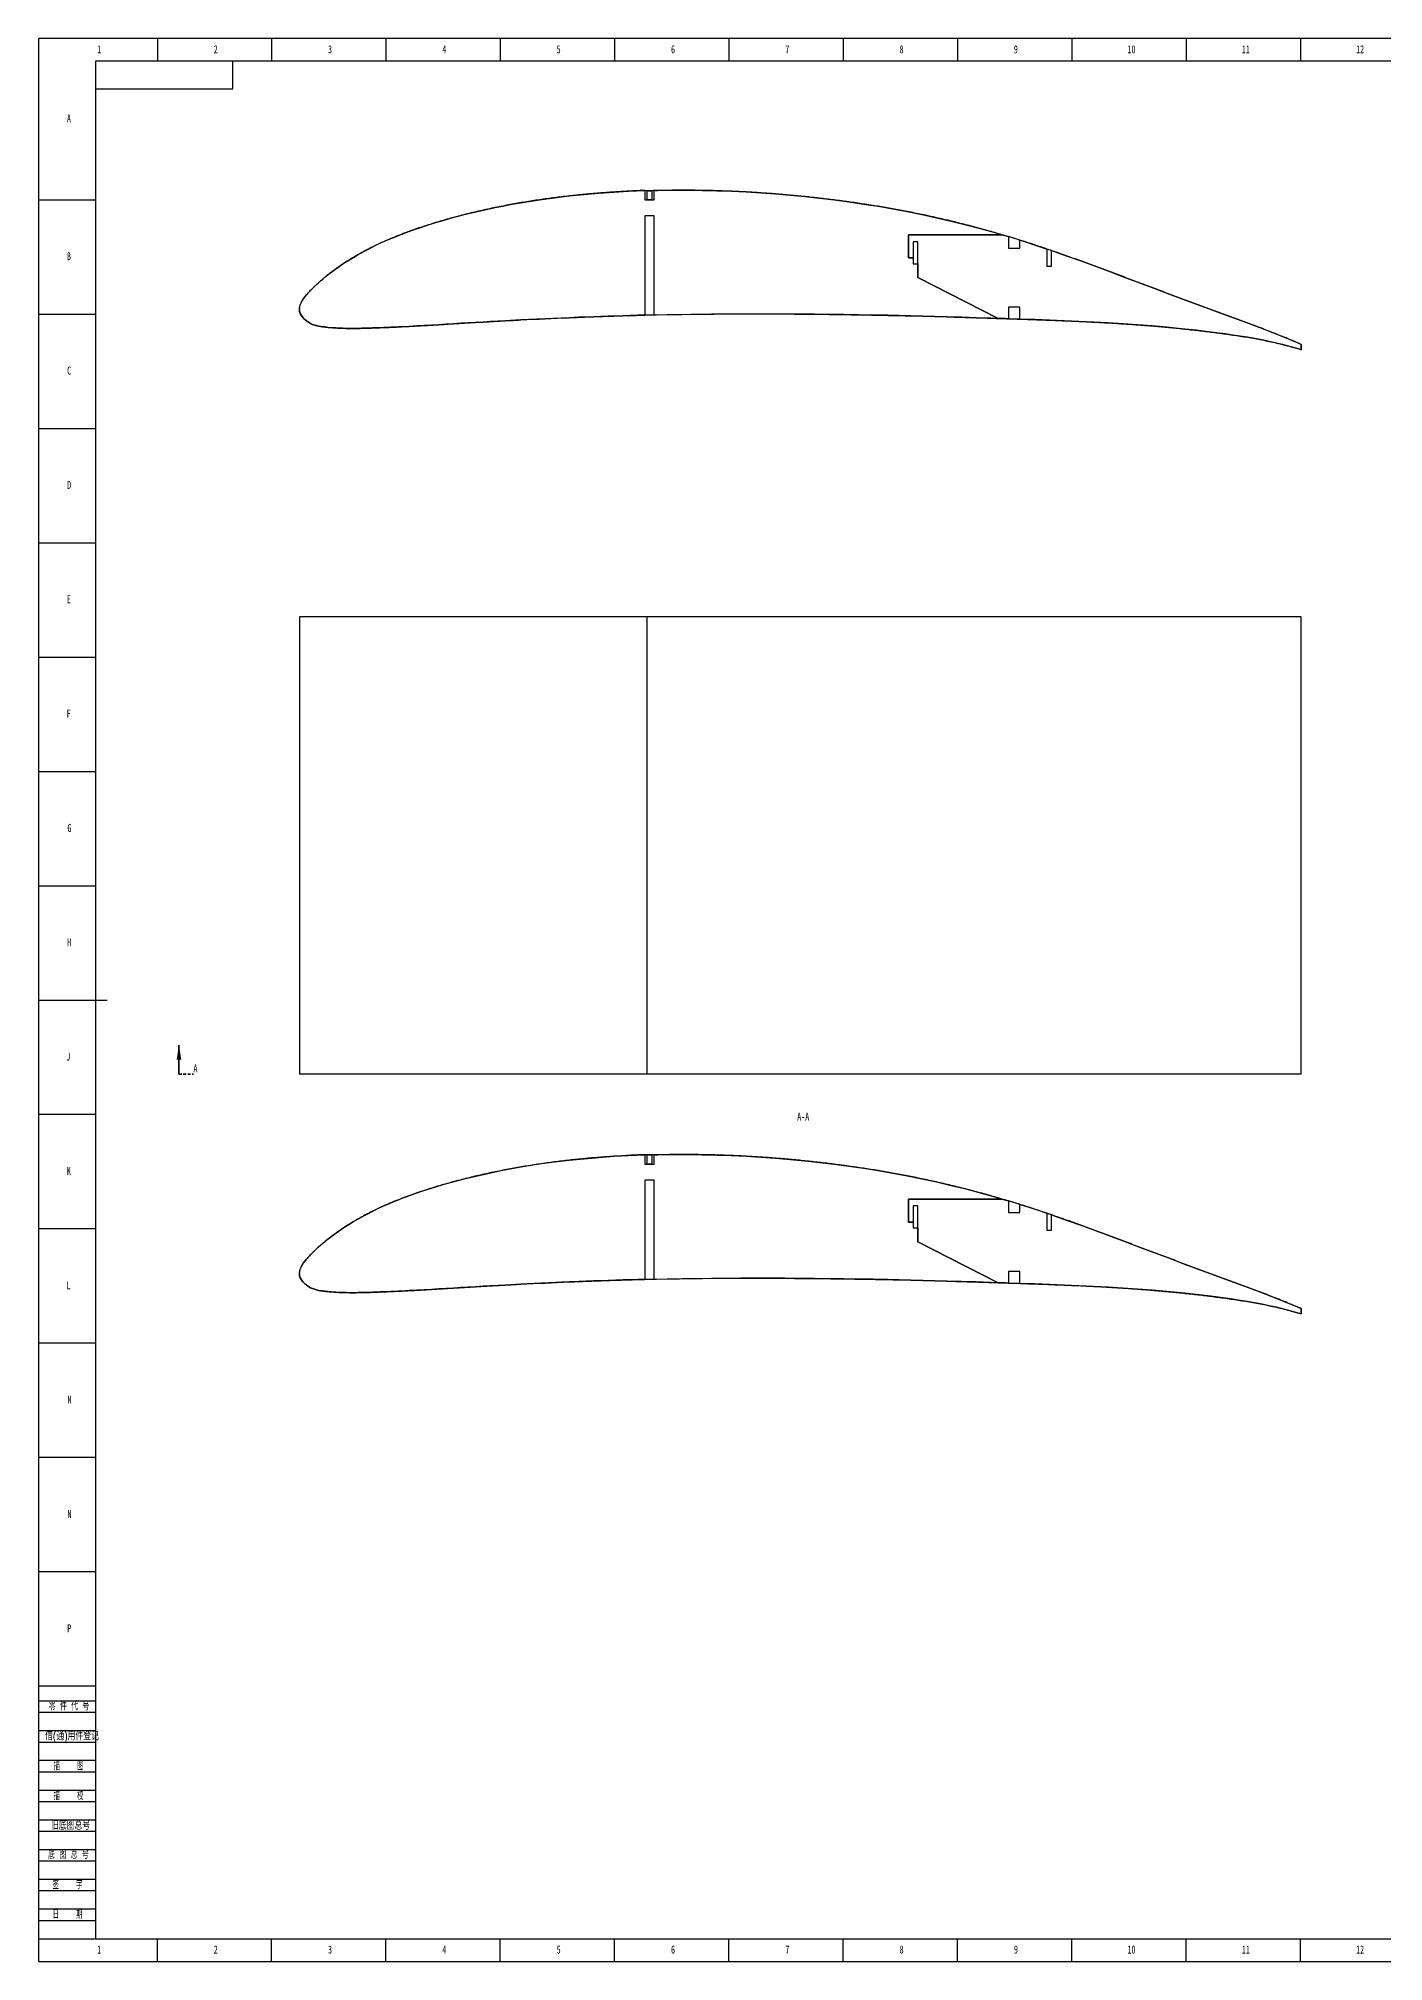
# Model space of a CAD drawing. Header units: millimetres. Extents: x 0 to 1189, y 0 to 841.
# Drawn here: x 0 to 588, y 0 to 841 of the extents above; entities that cross this region are included whole.
import ezdxf

# ---------------------------------------------------------------- set-up
doc = ezdxf.new("R2010")
doc.units = ezdxf.units.MM
doc.linetypes.add('HIDDEN', pattern=[1.905, 1.27, -0.635])
for name, color, linetype in [('10', 7, 'Continuous'), ('5', 7, 'Continuous'), ('9', 7, 'Continuous')]:
    doc.layers.add(name, color=color, linetype=linetype)
doc.styles.add('SLDTEXTSTYLE0', font='TXT', dxfattribs={"width": 0.7, "bigfont": 'bigfont'})
doc.styles.add('SLDTEXTSTYLE2', font='TXT', dxfattribs={"width": 0.614286, "bigfont": 'bigfont'})
doc.styles.add('SLDTEXTSTYLE4', font='TXT', dxfattribs={"width": 0.566667, "bigfont": 'bigfont'})
doc.styles.add('SLDTEXTSTYLE5', font='TXT', dxfattribs={"width": 0.7})

msp = doc.modelspace()

# ---------------------------------------------------------------- linework, layer by layer
at = {"color": 7, "linetype": 'Continuous'}
for p, q in [((245.13, 773.37), (251.63, 773.83)), ((251.63, 773.83), (258.07, 774.2)), ((258.07, 774.2), (265.25, 774.47)), ((265.25, 774.47), (265.25, 770.47)), ((269.25, 774.47), (265.25, 774.41)), ((266.25, 770.47), (266.25, 774.42)), ((266.25, 774.42), (268.25, 774.42)), ((268.25, 774.42), (268.25, 770.47)), ((269.25, 774.47), (270.94, 774.49)), ((269.25, 770.47), (269.25, 774.47)), ((270.94, 774.49), (277.38, 774.59)), ((277.38, 774.59), (283.83, 774.61)), ((283.83, 774.61), (290.27, 774.54)), ((290.27, 774.54), (296.71, 774.39)), ((296.71, 774.39), (303.14, 774.16)), ((303.14, 774.16), (309.56, 773.86)), ((309.56, 773.86), (315.98, 773.47)), ((190.07, 764.89), (193.31, 765.64)), ((193.31, 765.64), (196.56, 766.37)), ((196.56, 766.37), (199.81, 767.06)), ((199.81, 767.06), (203.08, 767.72)), ((203.08, 767.72), (206.35, 768.34)), ((206.35, 768.34), (212.77, 769.47)), ((212.77, 769.47), (219.21, 770.47)), ((219.21, 770.47), (225.67, 771.36)), ((225.67, 771.36), (232.14, 772.13)), ((232.14, 772.13), (238.63, 772.8)), ((238.63, 772.8), (245.13, 773.37)), ((265.25, 770.47), (269.25, 770.47)), ((265.25, 770.47), (266.25, 770.47)), ((268.25, 770.47), (266.25, 770.47)), ((315.98, 773.47), (322.4, 773)), ((322.4, 773), (328.81, 772.46)), ((328.81, 772.46), (335.21, 771.85)), ((335.21, 771.85), (341.61, 771.15)), ((341.61, 771.15), (348.04, 770.38)), ((348.04, 770.38), (354.46, 769.53)), ((354.46, 769.53), (360.86, 768.6)), ((360.86, 768.6), (367.25, 767.59)), ((367.25, 767.59), (373.63, 766.49)), ((373.63, 766.49), (379.99, 765.3)), ((160.77, 756.1), (163.99, 757.27)), ((163.99, 757.27), (167.22, 758.39)), ((167.22, 758.39), (170.47, 759.45)), ((170.47, 759.45), (173.74, 760.47)), ((173.74, 760.47), (177.01, 761.44)), ((177.01, 761.44), (180.3, 762.37)), ((180.3, 762.37), (183.61, 763.26)), ((183.61, 763.26), (186.83, 764.09)), ((186.83, 764.09), (190.07, 764.89)), ((269.25, 763.47), (265.25, 763.47)), ((265.25, 763.47), (265.25, 720.02)), ((269.25, 719.94), (269.25, 763.47)), ((379.99, 765.3), (386.34, 764.02)), ((386.34, 764.02), (392.77, 762.62)), ((392.77, 762.62), (399.18, 761.13)), ((399.18, 761.13), (405.57, 759.54)), ((405.57, 759.54), (411.93, 757.86)), ((411.93, 757.86), (418.27, 756.09)), ((142.66, 748.03), (144.3, 748.89)), ((144.3, 748.89), (145.96, 749.73)), ((145.96, 749.73), (147.63, 750.55)), ((147.63, 750.55), (150.11, 751.71)), ((150.11, 751.71), (151.72, 752.45)), ((151.72, 752.45), (152.54, 752.79)), ((152.54, 752.79), (154.17, 753.49)), ((154.17, 753.49), (155.81, 754.17)), ((155.81, 754.17), (157.46, 754.83)), ((157.46, 754.83), (159.11, 755.47)), ((159.11, 755.47), (160.77, 756.1)), ((421.43, 755.17), (380.53, 755.17)), ((380.53, 755.17), (380.53, 745.03)), ((380.53, 745.03), (380.53, 755.17)), ((380.53, 755.17), (421.43, 755.17)), ((384.62, 752.12), (382.62, 752.12)), ((382.62, 752.12), (382.62, 745.03)), ((384.62, 736.47), (384.62, 752.12)), ((418.27, 756.09), (421.43, 755.17)), ((421.43, 755.17), (424.25, 754.33)), ((424.25, 754.33), (424.25, 749.33)), ((429.25, 752.79), (424.25, 754.33)), ((424.25, 749.33), (429.25, 749.33)), ((429.25, 749.33), (429.25, 752.79)), ((429.25, 752.79), (430.87, 752.29)), ((430.87, 752.29), (437.27, 750.21)), ((437.27, 750.21), (441.13, 748.9)), ((441.13, 748.9), (441.13, 741.48)), ((443.13, 748.23), (441.13, 748.9)), ((129.31, 739.7), (130.95, 740.87)), ((130.95, 740.87), (132.62, 742.01)), ((132.62, 742.01), (134.32, 743.12)), ((134.32, 743.12), (136.04, 744.21)), ((136.04, 744.21), (137.78, 745.27)), ((137.78, 745.27), (139.4, 746.21)), ((139.4, 746.21), (141.02, 747.13)), ((141.02, 747.13), (142.66, 748.03)), ((380.53, 745.03), (382.62, 745.03)), ((382.62, 745.03), (380.53, 745.03)), ((382.62, 745.03), (382.62, 742.49)), ((382.62, 742.49), (384.62, 742.49)), ((384.62, 742.49), (384.62, 736.47)), ((441.13, 741.48), (443.13, 741.48)), ((443.13, 741.48), (443.13, 748.23)), ((443.13, 748.23), (444.3, 747.82)), ((444.3, 747.82), (449.98, 745.83)), ((449.98, 745.83), (456.31, 743.56)), ((456.31, 743.56), (462.62, 741.24)), ((462.62, 741.24), (468.93, 738.89)), ((119.73, 731.53), (120.67, 732.46)), ((120.67, 732.46), (121.6, 733.34)), ((121.6, 733.34), (122.52, 734.19)), ((122.52, 734.19), (123.42, 735)), ((123.42, 735), (124.33, 735.78)), ((124.33, 735.78), (125.24, 736.55)), ((125.24, 736.55), (126.17, 737.3)), ((126.17, 737.3), (127.72, 738.51)), ((127.72, 738.51), (129.31, 739.7)), ((384.62, 736.47), (419.75, 718.58)), ((419.75, 718.58), (384.62, 736.47)), ((468.93, 738.89), (475.23, 736.53)), ((475.23, 736.53), (481.56, 734.15)), ((481.56, 734.15), (487.88, 731.76)), ((487.88, 731.76), (494.21, 729.38)), ((114.12, 723.04), (114.45, 724.51)), ((114.45, 724.51), (115.13, 725.99)), ((115.13, 725.99), (116.07, 727.44)), ((116.07, 727.44), (117.2, 728.87)), ((117.2, 728.87), (118.45, 730.23)), ((118.45, 730.23), (119.73, 731.53)), ((429.25, 723.43), (424.25, 723.43)), ((424.25, 723.43), (424.25, 718.43)), ((429.25, 718.26), (429.25, 723.43)), ((494.21, 729.38), (500.53, 727.01)), ((500.53, 727.01), (506.86, 724.64)), ((506.86, 724.64), (513.2, 722.29)), ((114.22, 721.58), (114.12, 723.04)), ((114.53, 720.69), (114.22, 721.58)), ((115.01, 719.82), (114.53, 720.69)), ((115.64, 719), (115.01, 719.82)), ((116.38, 718.23), (115.64, 719)), ((117.22, 717.53), (116.38, 718.23)), ((118.12, 716.9), (117.22, 717.53)), ((119.06, 716.37), (118.12, 716.9)), ((119.92, 715.98), (119.06, 716.37)), ((120.78, 715.67), (119.92, 715.98)), ((121.65, 715.42), (120.78, 715.67)), ((122.53, 715.22), (121.65, 715.42)), ((123.41, 715.06), (122.53, 715.22)), ((124.3, 714.93), (123.41, 715.06)), ((125.19, 714.83), (124.3, 714.93)), ((158.98, 714.93), (157.36, 714.85)), ((162.2, 715.09), (158.98, 714.93)), ((165.43, 715.26), (162.2, 715.09)), ((168.65, 715.45), (165.43, 715.26)), ((171.88, 715.64), (168.65, 715.45)), ((175.1, 715.83), (171.88, 715.64)), ((178.33, 716.03), (175.1, 715.83)), ((181.55, 716.23), (178.33, 716.03)), ((184.78, 716.42), (181.55, 716.23)), ((188, 716.62), (184.78, 716.42)), ((191.23, 716.81), (188, 716.62)), ((194.45, 717), (191.23, 716.81)), ((197.68, 717.18), (194.45, 717)), ((200.91, 717.36), (197.68, 717.18)), ((204.13, 717.54), (200.91, 717.36)), ((211.04, 717.91), (204.13, 717.54)), ((232.13, 718.89), (211.04, 717.91)), ((236.36, 719.07), (232.13, 718.89)), ((242.81, 719.32), (236.36, 719.07)), ((249.26, 719.55), (242.81, 719.32)), ((255.7, 719.75), (249.26, 719.55)), ((262.14, 719.94), (255.7, 719.75)), ((265.25, 720.02), (262.14, 719.94)), ((269.25, 719.94), (265.25, 720.02)), ((275.02, 720.07), (269.25, 719.94)), ((281.46, 720.19), (275.02, 720.07)), ((287.91, 720.29), (281.46, 720.19)), ((294.35, 720.37), (287.91, 720.29)), ((300.79, 720.43), (294.35, 720.37)), ((307.22, 720.47), (300.79, 720.43)), ((313.65, 720.49), (307.22, 720.47)), ((320.09, 720.49), (313.65, 720.49)), ((326.52, 720.48), (320.09, 720.49)), ((332.96, 720.44), (326.52, 720.48)), ((339.39, 720.39), (332.96, 720.44)), ((345.83, 720.33), (339.39, 720.39)), ((352.26, 720.25), (345.83, 720.33)), ((358.69, 720.15), (352.26, 720.25)), ((365.11, 720.04), (358.69, 720.15)), ((371.54, 719.92), (365.11, 720.04)), ((376.29, 719.81), (371.54, 719.92)), ((397.39, 719.27), (376.29, 719.81)), ((403.68, 719.09), (397.39, 719.27)), ((410.11, 718.89), (403.68, 719.09)), ((416.53, 718.68), (410.11, 718.89)), ((419.75, 718.58), (416.53, 718.68)), ((422.96, 718.47), (419.75, 718.58)), ((424.25, 718.43), (422.96, 718.47)), ((429.25, 718.26), (424.25, 718.43)), ((429.39, 718.25), (429.25, 718.26)), ((435.81, 718.03), (429.39, 718.25)), ((442.24, 717.79), (435.81, 718.03)), ((448.66, 717.54), (442.24, 717.79)), ((455.08, 717.27), (448.66, 717.54)), ((461.5, 716.96), (455.08, 717.27)), ((467.92, 716.61), (461.5, 716.96)), ((474.34, 716.22), (467.92, 716.61)), ((480.76, 715.77), (474.34, 716.22)), ((487.18, 715.27), (480.76, 715.77)), ((493.59, 714.7), (487.18, 715.27)), ((513.2, 722.29), (519.55, 719.95)), ((519.55, 719.95), (522.72, 718.79)), ((522.72, 718.79), (525.9, 717.63)), ((525.9, 717.63), (529.07, 716.46)), ((529.07, 716.46), (532.24, 715.28)), ((532.24, 715.28), (535.4, 714.09)), ((126.78, 714.66), (125.19, 714.83)), ((128.38, 714.52), (126.78, 714.66)), ((129.99, 714.41), (128.38, 714.52)), ((131.59, 714.33), (129.99, 714.41)), ((133.2, 714.26), (131.59, 714.33)), ((134.81, 714.22), (133.2, 714.26)), ((136.42, 714.2), (134.81, 714.22)), ((138.03, 714.2), (136.42, 714.2)), ((139.65, 714.21), (138.03, 714.2)), ((141.26, 714.24), (139.65, 714.21)), ((142.87, 714.28), (141.26, 714.24)), ((144.48, 714.33), (142.87, 714.28)), ((146.08, 714.38), (144.48, 714.33)), ((147.69, 714.44), (146.08, 714.38)), ((149.31, 714.5), (147.69, 714.44)), ((150.92, 714.57), (149.31, 714.5)), ((152.53, 714.64), (150.92, 714.57)), ((154.14, 714.7), (152.53, 714.64)), ((155.75, 714.78), (154.14, 714.7)), ((157.36, 714.85), (155.75, 714.78)), ((500, 714.07), (493.59, 714.7)), ((506.4, 713.38), (500, 714.07)), ((512.8, 712.61), (506.4, 713.38)), ((519.19, 711.77), (512.8, 712.61)), ((522.4, 711.31), (519.19, 711.77)), ((525.61, 710.83), (522.4, 711.31)), ((528.82, 710.31), (525.61, 710.83)), ((532.01, 709.76), (528.82, 710.31)), ((535.2, 709.16), (532.01, 709.76)), ((538.37, 708.5), (535.2, 709.16)), ((535.4, 714.09), (538.56, 712.87)), ((541.54, 707.79), (538.37, 708.5)), ((538.56, 712.87), (541.7, 711.63)), ((544.74, 707), (541.54, 707.79)), ((541.7, 711.63), (544.89, 710.34)), ((547.94, 706.16), (544.74, 707)), ((544.89, 710.34), (548.06, 709.02)), ((548.06, 709.02), (551.22, 707.68)), ((551.22, 707.68), (552.3, 707.21)), ((552.3, 707.21), (552.3, 704.89)), ((551.12, 705.26), (547.94, 706.16)), ((552.3, 704.89), (551.12, 705.26)), ((196.56, 344.68), (199.81, 345.37)), ((199.81, 345.37), (203.08, 346.02)), ((203.08, 346.02), (206.35, 346.65)), ((206.35, 346.65), (212.77, 347.77)), ((212.77, 347.77), (219.21, 348.78)), ((219.21, 348.78), (225.67, 349.67)), ((225.67, 349.67), (232.14, 350.44)), ((232.14, 350.44), (238.63, 351.11)), ((238.63, 351.11), (245.13, 351.67)), ((245.13, 351.67), (251.63, 352.14)), ((251.63, 352.14), (258.07, 352.51)), ((258.07, 352.51), (265.25, 352.77)), ((265.25, 352.77), (265.25, 348.77)), ((269.25, 352.77), (265.25, 352.71)), ((265.25, 348.77), (269.25, 348.77)), ((265.25, 348.77), (266.25, 348.77)), ((266.25, 348.77), (266.25, 352.73)), ((266.25, 352.73), (268.25, 352.73)), ((268.25, 348.77), (266.25, 348.77)), ((268.25, 352.73), (268.25, 348.77)), ((269.25, 352.77), (270.94, 352.8)), ((269.25, 348.77), (269.25, 352.77)), ((270.94, 352.8), (277.38, 352.9)), ((277.38, 352.9), (283.83, 352.92)), ((283.83, 352.92), (290.27, 352.85)), ((290.27, 352.85), (296.71, 352.7)), ((296.71, 352.7), (303.14, 352.47)), ((303.14, 352.47), (309.56, 352.16)), ((309.56, 352.16), (315.98, 351.78)), ((315.98, 351.78), (322.4, 351.31)), ((322.4, 351.31), (328.81, 350.77)), ((328.81, 350.77), (335.21, 350.15)), ((335.21, 350.15), (341.61, 349.46)), ((341.61, 349.46), (348.04, 348.69)), ((348.04, 348.69), (354.46, 347.84)), ((354.46, 347.84), (360.86, 346.91)), ((360.86, 346.91), (367.25, 345.89)), ((367.25, 345.89), (373.63, 344.79)), ((163.99, 335.58), (167.22, 336.7)), ((167.22, 336.7), (170.47, 337.76)), ((170.47, 337.76), (173.74, 338.78)), ((173.74, 338.78), (177.01, 339.75)), ((177.01, 339.75), (180.3, 340.68)), ((180.3, 340.68), (183.61, 341.57)), ((183.61, 341.57), (186.83, 342.4)), ((186.83, 342.4), (190.07, 343.19)), ((190.07, 343.19), (193.31, 343.95)), ((193.31, 343.95), (196.56, 344.68)), ((269.25, 341.77), (265.25, 341.77)), ((265.25, 341.77), (265.25, 298.32)), ((269.25, 298.25), (269.25, 341.77)), ((373.63, 344.79), (379.99, 343.61)), ((379.99, 343.61), (386.34, 342.33)), ((386.34, 342.33), (392.77, 340.93)), ((392.77, 340.93), (399.18, 339.44)), ((399.18, 339.44), (405.57, 337.85)), ((405.57, 337.85), (411.93, 336.17)), ((144.3, 327.2), (145.96, 328.04)), ((145.96, 328.04), (147.63, 328.86)), ((147.63, 328.86), (150.11, 330.02)), ((150.11, 330.02), (151.72, 330.75)), ((151.72, 330.75), (152.54, 331.1)), ((152.54, 331.1), (154.17, 331.8)), ((154.17, 331.8), (155.81, 332.48)), ((155.81, 332.48), (157.46, 333.14)), ((157.46, 333.14), (159.11, 333.78)), ((159.11, 333.78), (160.77, 334.41)), ((160.77, 334.41), (163.99, 335.58)), ((421.43, 333.47), (380.53, 333.47)), ((380.53, 333.47), (380.53, 323.34)), ((380.53, 323.34), (380.53, 333.47)), ((380.53, 333.47), (421.43, 333.47)), ((384.62, 330.43), (382.62, 330.43)), ((382.62, 330.43), (382.62, 323.34)), ((384.62, 314.78), (384.62, 330.43)), ((411.93, 336.17), (418.27, 334.4)), ((418.27, 334.4), (421.43, 333.47)), ((421.43, 333.47), (424.25, 332.64)), ((424.25, 332.64), (424.25, 327.64)), ((429.25, 331.1), (424.25, 332.64)), ((429.25, 327.64), (429.25, 331.1)), ((429.25, 331.1), (430.87, 330.6)), ((430.87, 330.6), (437.27, 328.52)), ((437.27, 328.52), (441.13, 327.21)), ((130.95, 319.17), (132.62, 320.32)), ((132.62, 320.32), (134.32, 321.43)), ((134.32, 321.43), (136.04, 322.52)), ((136.04, 322.52), (137.78, 323.57)), ((137.78, 323.57), (139.4, 324.52)), ((139.4, 324.52), (141.02, 325.44)), ((141.02, 325.44), (142.66, 326.33)), ((142.66, 326.33), (144.3, 327.2)), ((380.53, 323.34), (382.62, 323.34)), ((382.62, 323.34), (380.53, 323.34)), ((382.62, 323.34), (382.62, 320.8)), ((382.62, 320.8), (384.62, 320.8)), ((384.62, 320.8), (384.62, 314.78)), ((424.25, 327.64), (429.25, 327.64)), ((441.13, 327.21), (441.13, 319.79)), ((443.13, 326.53), (441.13, 327.21)), ((441.13, 319.79), (443.13, 319.79)), ((443.13, 319.79), (443.13, 326.53)), ((443.13, 326.53), (444.3, 326.13)), ((444.3, 326.13), (449.98, 324.14)), ((449.98, 324.14), (456.31, 321.86)), ((456.31, 321.86), (462.62, 319.55)), ((120.67, 310.77), (121.6, 311.65)), ((121.6, 311.65), (122.52, 312.49)), ((122.52, 312.49), (123.42, 313.3)), ((123.42, 313.3), (124.33, 314.09)), ((124.33, 314.09), (125.24, 314.86)), ((125.24, 314.86), (126.17, 315.61)), ((126.17, 315.61), (127.72, 316.82)), ((127.72, 316.82), (129.31, 318.01)), ((129.31, 318.01), (130.95, 319.17)), ((384.62, 314.78), (419.75, 296.88)), ((419.75, 296.88), (384.62, 314.78)), ((462.62, 319.55), (468.93, 317.2)), ((468.93, 317.2), (475.23, 314.84)), ((475.23, 314.84), (481.56, 312.45)), ((481.56, 312.45), (487.88, 310.07)), ((114.12, 301.35), (114.45, 302.82)), ((114.45, 302.82), (115.13, 304.3)), ((115.13, 304.3), (116.07, 305.75)), ((116.07, 305.75), (117.2, 307.17)), ((117.2, 307.17), (118.45, 308.54)), ((118.45, 308.54), (119.73, 309.84)), ((119.73, 309.84), (120.67, 310.77)), ((487.88, 310.07), (494.21, 307.69)), ((494.21, 307.69), (500.53, 305.31)), ((500.53, 305.31), (506.86, 302.95)), ((506.86, 302.95), (513.2, 300.6)), ((114.22, 299.89), (114.12, 301.35)), ((114.53, 299), (114.22, 299.89)), ((115.01, 298.13), (114.53, 299)), ((115.64, 297.31), (115.01, 298.13)), ((116.38, 296.54), (115.64, 297.31)), ((117.22, 295.83), (116.38, 296.54)), ((118.12, 295.21), (117.22, 295.83)), ((119.06, 294.68), (118.12, 295.21)), ((119.92, 294.29), (119.06, 294.68)), ((181.55, 294.53), (178.33, 294.34)), ((184.78, 294.73), (181.55, 294.53)), ((188, 294.92), (184.78, 294.73)), ((191.23, 295.12), (188, 294.92)), ((194.45, 295.3), (191.23, 295.12)), ((197.68, 295.49), (194.45, 295.3)), ((200.91, 295.67), (197.68, 295.49)), ((204.13, 295.85), (200.91, 295.67)), ((211.04, 296.22), (204.13, 295.85)), ((232.13, 297.2), (211.04, 296.22)), ((236.36, 297.38), (232.13, 297.2)), ((242.81, 297.63), (236.36, 297.38)), ((249.26, 297.85), (242.81, 297.63)), ((255.7, 298.06), (249.26, 297.85)), ((262.14, 298.24), (255.7, 298.06)), ((265.25, 298.32), (262.14, 298.24)), ((269.25, 298.25), (265.25, 298.32)), ((275.02, 298.38), (269.25, 298.25)), ((281.46, 298.5), (275.02, 298.38)), ((287.91, 298.6), (281.46, 298.5)), ((294.35, 298.68), (287.91, 298.6)), ((300.79, 298.74), (294.35, 298.68)), ((307.22, 298.78), (300.79, 298.74)), ((313.65, 298.8), (307.22, 298.78)), ((320.09, 298.8), (313.65, 298.8)), ((326.52, 298.78), (320.09, 298.8)), ((332.96, 298.75), (326.52, 298.78)), ((339.39, 298.7), (332.96, 298.75)), ((345.83, 298.63), (339.39, 298.7)), ((352.26, 298.55), (345.83, 298.63)), ((358.69, 298.46), (352.26, 298.55)), ((365.11, 298.35), (358.69, 298.46)), ((371.54, 298.22), (365.11, 298.35)), ((376.29, 298.12), (371.54, 298.22)), ((397.39, 297.58), (376.29, 298.12)), ((403.68, 297.39), (397.39, 297.58)), ((410.11, 297.2), (403.68, 297.39)), ((416.53, 296.99), (410.11, 297.2)), ((419.75, 296.88), (416.53, 296.99)), ((422.96, 296.78), (419.75, 296.88)), ((424.25, 296.73), (422.96, 296.78)), ((429.25, 301.73), (424.25, 301.73)), ((424.25, 301.73), (424.25, 296.73)), ((429.25, 296.56), (424.25, 296.73)), ((429.25, 296.56), (429.25, 301.73)), ((429.39, 296.56), (429.25, 296.56)), ((435.81, 296.33), (429.39, 296.56)), ((442.24, 296.1), (435.81, 296.33)), ((448.66, 295.85), (442.24, 296.1)), ((455.08, 295.57), (448.66, 295.85)), ((461.5, 295.27), (455.08, 295.57)), ((467.92, 294.92), (461.5, 295.27)), ((474.34, 294.53), (467.92, 294.92)), ((480.76, 294.08), (474.34, 294.53)), ((513.2, 300.6), (519.55, 298.26)), ((519.55, 298.26), (522.72, 297.1)), ((522.72, 297.1), (525.9, 295.93)), ((525.9, 295.93), (529.07, 294.77)), ((529.07, 294.77), (532.24, 293.59)), ((120.78, 293.98), (119.92, 294.29)), ((121.65, 293.73), (120.78, 293.98)), ((122.53, 293.53), (121.65, 293.73)), ((123.41, 293.37), (122.53, 293.53)), ((124.3, 293.24), (123.41, 293.37)), ((125.19, 293.13), (124.3, 293.24)), ((126.78, 292.97), (125.19, 293.13)), ((128.38, 292.83), (126.78, 292.97)), ((129.99, 292.72), (128.38, 292.83)), ((131.59, 292.63), (129.99, 292.72)), ((133.2, 292.57), (131.59, 292.63)), ((134.81, 292.53), (133.2, 292.57)), ((136.42, 292.51), (134.81, 292.53)), ((138.03, 292.51), (136.42, 292.51)), ((139.65, 292.52), (138.03, 292.51)), ((141.26, 292.55), (139.65, 292.52)), ((142.87, 292.59), (141.26, 292.55)), ((144.48, 292.64), (142.87, 292.59)), ((146.08, 292.69), (144.48, 292.64)), ((147.69, 292.75), (146.08, 292.69)), ((149.31, 292.81), (147.69, 292.75)), ((150.92, 292.88), (149.31, 292.81)), ((152.53, 292.94), (150.92, 292.88)), ((154.14, 293.01), (152.53, 292.94)), ((155.75, 293.08), (154.14, 293.01)), ((157.36, 293.16), (155.75, 293.08)), ((158.98, 293.23), (157.36, 293.16)), ((162.2, 293.4), (158.98, 293.23)), ((165.43, 293.57), (162.2, 293.4)), ((168.65, 293.76), (165.43, 293.57)), ((171.88, 293.95), (168.65, 293.76)), ((175.1, 294.14), (171.88, 293.95)), ((178.33, 294.34), (175.1, 294.14)), ((487.18, 293.57), (480.76, 294.08)), ((493.59, 293.01), (487.18, 293.57)), ((500, 292.38), (493.59, 293.01)), ((506.4, 291.69), (500, 292.38)), ((512.8, 290.92), (506.4, 291.69)), ((519.19, 290.07), (512.8, 290.92)), ((522.4, 289.62), (519.19, 290.07)), ((525.61, 289.13), (522.4, 289.62)), ((528.82, 288.62), (525.61, 289.13)), ((532.01, 288.07), (528.82, 288.62)), ((535.2, 287.46), (532.01, 288.07)), ((532.24, 293.59), (535.4, 292.4)), ((538.37, 286.81), (535.2, 287.46)), ((535.4, 292.4), (538.56, 291.18)), ((541.54, 286.1), (538.37, 286.81)), ((538.56, 291.18), (541.7, 289.94)), ((544.74, 285.31), (541.54, 286.1)), ((541.7, 289.94), (544.89, 288.65)), ((544.89, 288.65), (548.06, 287.33)), ((548.06, 287.33), (551.22, 285.99)), ((551.22, 285.99), (552.3, 285.52)), ((547.94, 284.46), (544.74, 285.31)), ((551.12, 283.57), (547.94, 284.46)), ((552.3, 283.2), (551.12, 283.57)), ((552.3, 285.52), (552.3, 283.2))]:
    msp.add_line(p, q, dxfattribs=at)
at = {"color": 7, "linetype": 'Continuous', "lineweight": 25}
for p, q in [((552.3, 704.89), (552.3, 707.21)), ((114.11, 588.08), (114.11, 388.08)), ((266.25, 388.08), (266.25, 588.08)), ((552.3, 388.08), (552.3, 588.08)), ((552.3, 283.2), (552.3, 285.52))]:
    msp.add_line(p, q, dxfattribs=at)
at = {"color": 7, "linetype": 'Continuous', "lineweight": 35}
msp.add_line((61.46, 388.08), (61.46, 400.78), dxfattribs=at)
at = {"color": 7, "linetype": 'HIDDEN', "lineweight": 35}
msp.add_line((61.46, 388.08), (67.81, 388.08), dxfattribs=at)
at = {"color": 7, "linetype": 'Continuous', "lineweight": 25}
for points, knots in [([(266.25, 774.42), (263.52, 774.59), (259.72, 774.28), (254.85, 774.02), (250.53, 773.78), (245.13, 773.38), (238.63, 772.82), (232.14, 772.15), (225.67, 771.38), (219.21, 770.49), (212.77, 769.49), (207.39, 768.54), (203.08, 767.72), (199.81, 767.06), (196.56, 766.38), (193.31, 765.65), (190.06, 764.89), (186.83, 764.1), (183.58, 763.26), (180.3, 762.38), (177.01, 761.45), (173.73, 760.48), (170.47, 759.46), (167.22, 758.4), (163.99, 757.28), (161.29, 756.3), (159.11, 755.48), (157.46, 754.83), (155.81, 754.17), (154.17, 753.5), (152.81, 752.91), (151.45, 752.34), (149.82, 751.57), (147.89, 750.69), (145.96, 749.74), (144.3, 748.9), (142.65, 748.03), (141.02, 747.14), (139.39, 746.22), (137.73, 745.24), (136.04, 744.22), (134.32, 743.13), (132.62, 742.02), (130.95, 740.87), (129.32, 739.71), (127.72, 738.52), (126.37, 737.47), (125.24, 736.55), (124.33, 735.78), (123.42, 735), (122.51, 734.18), (121.59, 733.34), (120.66, 732.45), (119.61, 731.42), (118.43, 730.24), (117.2, 728.89), (116.06, 727.48), (115.11, 726.04), (114.41, 724.57), (114.05, 723.06), (114.13, 721.74), (114.51, 720.66), (115, 719.8), (115.63, 718.98), (116.37, 718.21), (117.21, 717.51), (118.11, 716.89), (119.01, 716.38), (119.91, 715.97), (120.77, 715.66), (121.64, 715.41), (122.52, 715.21), (123.41, 715.06), (124.3, 714.93), (125.42, 714.8), (126.78, 714.66), (128.38, 714.52), (129.99, 714.41), (131.59, 714.32), (133.2, 714.26), (134.81, 714.22), (136.42, 714.2), (138.03, 714.2), (139.65, 714.21), (141.26, 714.24), (142.87, 714.28), (144.48, 714.33), (146.08, 714.38), (147.69, 714.44), (149.84, 714.52), (151.99, 714.61), (154.14, 714.7), (155.75, 714.78), (157.36, 714.85), (159.51, 714.95), (162.2, 715.09), (165.43, 715.26), (168.65, 715.45), (171.88, 715.64), (175.1, 715.83), (178.33, 716.03), (181.55, 716.23), (184.78, 716.42), (188, 716.62), (191.23, 716.81), (194.45, 717), (197.68, 717.18), (200.91, 717.37), (205.36, 717.61), (215.77, 718.16), (226.51, 718.66), (237.1, 719.1), (242.81, 719.32), (249.26, 719.55), (255.7, 719.75), (261.03, 719.91), (291.06, 720.67), (321.11, 720.64), (352.26, 720.25), (358.69, 720.15), (365.11, 720.04), (370.98, 719.93), (381.74, 719.7), (392.45, 719.42), (403.73, 719.09), (410.11, 718.89), (415.46, 718.72), (419.75, 718.58), (422.32, 718.49), (425.53, 718.38), (429.82, 718.24), (435.81, 718.03), (442.24, 717.8), (448.66, 717.55), (455.08, 717.27), (461.5, 716.97), (467.92, 716.62), (474.34, 716.23), (480.76, 715.78), (487.18, 715.28), (493.6, 714.72), (500, 714.09), (506.4, 713.39), (512.8, 712.62), (518.13, 711.92), (522.4, 711.31), (525.61, 710.83), (528.82, 710.32), (532.01, 709.77), (535.2, 709.17), (538.38, 708.51), (541.56, 707.8), (544.75, 707.01), (548.34, 706.05), (550.86, 705.36), (552.3, 704.89)], [0, 0, 0, 0, 0.013429, 0.018717, 0.024004, 0.034706, 0.045405, 0.056103, 0.066798, 0.077493, 0.088187, 0.098883, 0.104347, 0.10981, 0.115272, 0.120733, 0.126196, 0.131659, 0.137123, 0.142734, 0.148344, 0.153954, 0.159562, 0.165173, 0.170784, 0.176398, 0.179312, 0.182225, 0.185139, 0.188049, 0.19096, 0.192415, 0.195321, 0.199821, 0.202867, 0.205915, 0.208964, 0.21202, 0.215085, 0.218161, 0.221496, 0.224835, 0.228171, 0.231492, 0.234788, 0.238052, 0.241275, 0.243233, 0.245189, 0.247156, 0.249154, 0.251194, 0.253297, 0.255475, 0.258458, 0.261493, 0.264477, 0.267324, 0.269988, 0.272465, 0.274861, 0.276409, 0.278031, 0.279729, 0.281486, 0.283281, 0.285082, 0.286859, 0.288394, 0.2899, 0.291385, 0.292861, 0.294334, 0.295807, 0.297279, 0.299907, 0.302541, 0.305178, 0.307818, 0.31046, 0.313103, 0.315746, 0.318391, 0.321036, 0.323677, 0.326318, 0.32896, 0.331601, 0.334243, 0.33689, 0.342182, 0.344828, 0.347475, 0.350122, 0.352769, 0.358071, 0.363372, 0.368672, 0.373971, 0.379271, 0.384571, 0.389873, 0.395175, 0.400476, 0.405775, 0.411076, 0.416376, 0.421677, 0.426979, 0.438322, 0.472972, 0.479916, 0.490502, 0.501094, 0.511666, 0.522237, 0.52733, 0.659527, 0.670078, 0.680626, 0.691176, 0.701723, 0.709516, 0.744139, 0.754471, 0.765016, 0.775562, 0.780836, 0.78611, 0.788228, 0.796661, 0.807212, 0.81776, 0.828308, 0.838852, 0.849396, 0.859942, 0.870492, 0.881056, 0.891618, 0.902179, 0.91274, 0.923304, 0.933873, 0.944448, 0.949775, 0.955101, 0.960426, 0.965747, 0.971066, 0.976383, 0.9817, 0.987121, 0.992543, 1, 1, 1, 1]), ([(552.3, 707.21), (550.89, 707.82), (548.42, 708.87), (544.89, 710.34), (541.72, 711.63), (538.56, 712.88), (535.41, 714.09), (532.24, 715.29), (529.07, 716.46), (525.9, 717.63), (522.72, 718.79), (518.49, 720.34), (513.2, 722.28), (506.86, 724.64), (500.53, 727.01), (494.21, 729.38), (487.88, 731.76), (481.55, 734.15), (475.24, 736.53), (468.93, 738.9), (462.63, 741.24), (456.31, 743.56), (450.21, 745.76), (445.81, 747.3), (442.86, 748.32), (440.51, 749.11), (436.43, 750.5), (432.47, 751.8), (428.12, 753.14), (424.98, 754.13), (421.31, 755.19), (417.22, 756.42), (411.94, 757.88), (405.58, 759.56), (399.19, 761.14), (392.78, 762.64), (386.38, 764.03), (380, 765.31), (373.63, 766.5), (367.26, 767.6), (360.86, 768.62), (354.46, 769.55), (348.04, 770.39), (341.62, 771.16), (335.21, 771.86), (328.81, 772.48), (322.4, 773.02), (315.98, 773.48), (309.56, 773.87), (303.14, 774.18), (296.71, 774.41), (290.27, 774.56), (283.83, 774.62), (275.82, 774.61), (269.96, 774.46), (266.25, 774.42)], [0, 0, 0, 0, 0.015566, 0.027153, 0.038744, 0.050153, 0.061555, 0.072961, 0.084369, 0.095774, 0.107181, 0.118595, 0.141408, 0.164211, 0.187011, 0.209806, 0.232607, 0.255409, 0.278224, 0.30092, 0.323611, 0.346297, 0.368978, 0.389281, 0.393477, 0.4006, 0.414345, 0.437038, 0.442772, 0.460425, 0.470342, 0.481442, 0.503641, 0.525841, 0.548041, 0.570244, 0.592452, 0.614296, 0.636131, 0.657965, 0.679798, 0.701634, 0.723471, 0.745317, 0.767026, 0.788731, 0.81043, 0.832124, 0.853822, 0.875524, 0.89723, 0.918967, 0.940698, 0.962427, 1, 1, 1, 1]), ([(266.25, 588.08), (263.59, 588.08), (258.29, 588.08), (250.34, 588.08), (242.39, 588.08), (234.47, 588.08), (226.55, 588.08), (215.09, 588.08), (200.14, 588.08), (184.84, 588.08), (172.69, 588.08), (163.6, 588.08), (154.64, 588.08), (145.91, 588.08), (137.5, 588.08), (129.47, 588.08), (123.45, 588.08), (119.24, 588.08), (116.91, 588.08), (115.33, 588.08), (114.34, 588.08), (114.2, 588.08), (114.14, 588.08)], [0, 0, 0, 0, 0.04783, 0.095678, 0.143525, 0.191371, 0.239218, 0.287065, 0.399834, 0.5126, 0.570139, 0.627677, 0.685214, 0.742744, 0.800272, 0.857797, 0.915306, 0.939335, 0.963355, 0.975941, 0.988519, 1, 1, 1, 1]), ([(552.3, 588.08), (550.89, 588.08), (548.42, 588.08), (544.89, 588.08), (541.72, 588.08), (538.56, 588.08), (535.41, 588.08), (532.24, 588.08), (529.07, 588.08), (525.9, 588.08), (522.72, 588.08), (518.49, 588.08), (513.2, 588.08), (506.86, 588.08), (500.53, 588.08), (494.21, 588.08), (487.88, 588.08), (481.55, 588.08), (475.24, 588.08), (468.93, 588.08), (462.63, 588.08), (456.31, 588.08), (450.21, 588.08), (445.81, 588.08), (442.86, 588.08), (440.51, 588.08), (436.43, 588.08), (432.47, 588.08), (428.12, 588.08), (424.98, 588.08), (421.31, 588.08), (417.22, 588.08), (411.94, 588.08), (405.58, 588.08), (399.19, 588.08), (392.78, 588.08), (386.38, 588.08), (380, 588.08), (373.63, 588.08), (367.26, 588.08), (360.86, 588.08), (354.46, 588.08), (348.04, 588.08), (341.62, 588.08), (335.21, 588.08), (328.81, 588.08), (322.4, 588.08), (315.98, 588.08), (309.56, 588.08), (303.14, 588.08), (296.71, 588.08), (290.27, 588.08), (283.83, 588.08), (275.82, 588.08), (269.96, 588.08), (266.25, 588.08)], [0, 0, 0, 0, 0.015566, 0.027153, 0.038744, 0.050153, 0.061555, 0.072961, 0.084369, 0.095774, 0.107181, 0.118595, 0.141408, 0.164211, 0.187011, 0.209806, 0.232607, 0.255409, 0.278224, 0.30092, 0.323611, 0.346297, 0.368978, 0.389281, 0.393477, 0.4006, 0.414345, 0.437038, 0.442772, 0.460425, 0.470342, 0.481442, 0.503641, 0.525841, 0.548041, 0.570244, 0.592452, 0.614296, 0.636131, 0.657965, 0.679798, 0.701634, 0.723471, 0.745317, 0.767026, 0.788731, 0.81043, 0.832124, 0.853822, 0.875524, 0.89723, 0.918967, 0.940698, 0.962427, 1, 1, 1, 1]), ([(266.25, 388.08), (263.59, 388.08), (258.29, 388.08), (250.34, 388.08), (242.39, 388.08), (234.47, 388.08), (226.55, 388.08), (215.09, 388.08), (200.14, 388.08), (184.84, 388.08), (172.69, 388.08), (163.6, 388.08), (154.64, 388.08), (145.91, 388.08), (137.5, 388.08), (129.47, 388.08), (123.45, 388.08), (119.24, 388.08), (116.91, 388.08), (115.33, 388.08), (114.34, 388.08), (114.2, 388.08), (114.14, 388.08)], [0, 0, 0, 0, 0.04783, 0.095678, 0.143525, 0.191371, 0.239218, 0.287065, 0.399834, 0.5126, 0.570139, 0.627677, 0.685214, 0.742744, 0.800272, 0.857797, 0.915306, 0.939335, 0.963355, 0.975941, 0.988519, 1, 1, 1, 1]), ([(552.3, 388.08), (550.89, 388.08), (548.42, 388.08), (544.89, 388.08), (541.72, 388.08), (538.56, 388.08), (535.41, 388.08), (532.24, 388.08), (529.07, 388.08), (525.9, 388.08), (522.72, 388.08), (518.49, 388.08), (513.2, 388.08), (506.86, 388.08), (500.53, 388.08), (494.21, 388.08), (487.88, 388.08), (481.55, 388.08), (475.24, 388.08), (468.93, 388.08), (462.63, 388.08), (456.31, 388.08), (450.21, 388.08), (445.81, 388.08), (442.86, 388.08), (440.51, 388.08), (436.43, 388.08), (432.47, 388.08), (428.12, 388.08), (424.98, 388.08), (421.31, 388.08), (417.22, 388.08), (411.94, 388.08), (405.58, 388.08), (399.19, 388.08), (392.78, 388.08), (386.38, 388.08), (380, 388.08), (373.63, 388.08), (367.26, 388.08), (360.86, 388.08), (354.46, 388.08), (348.04, 388.08), (341.62, 388.08), (335.21, 388.08), (328.81, 388.08), (322.4, 388.08), (315.98, 388.08), (309.56, 388.08), (303.14, 388.08), (296.71, 388.08), (290.27, 388.08), (283.83, 388.08), (275.82, 388.08), (269.96, 388.08), (266.25, 388.08)], [0, 0, 0, 0, 0.015566, 0.027153, 0.038744, 0.050153, 0.061555, 0.072961, 0.084369, 0.095774, 0.107181, 0.118595, 0.141408, 0.164211, 0.187011, 0.209806, 0.232607, 0.255409, 0.278224, 0.30092, 0.323611, 0.346297, 0.368978, 0.389281, 0.393477, 0.4006, 0.414345, 0.437038, 0.442772, 0.460425, 0.470342, 0.481442, 0.503641, 0.525841, 0.548041, 0.570244, 0.592452, 0.614296, 0.636131, 0.657965, 0.679798, 0.701634, 0.723471, 0.745317, 0.767026, 0.788731, 0.81043, 0.832124, 0.853822, 0.875524, 0.89723, 0.918967, 0.940698, 0.962427, 1, 1, 1, 1]), ([(266.25, 352.73), (263.52, 352.89), (259.72, 352.59), (254.85, 352.32), (250.53, 352.08), (245.13, 351.69), (238.63, 351.13), (232.14, 350.46), (225.67, 349.68), (219.21, 348.8), (212.77, 347.79), (207.39, 346.85), (203.08, 346.03), (199.81, 345.37), (196.56, 344.68), (193.31, 343.96), (190.06, 343.2), (186.83, 342.4), (183.58, 341.57), (180.3, 340.69), (177.01, 339.76), (173.73, 338.79), (170.47, 337.77), (167.22, 336.7), (163.99, 335.59), (161.29, 334.61), (159.11, 333.78), (157.46, 333.14), (155.81, 332.48), (154.17, 331.8), (152.81, 331.21), (151.45, 330.64), (149.82, 329.88), (147.89, 328.99), (145.96, 328.04), (144.3, 327.2), (142.65, 326.34), (141.02, 325.44), (139.39, 324.52), (137.73, 323.55), (136.04, 322.52), (134.32, 321.44), (132.62, 320.32), (130.95, 319.18), (129.32, 318.02), (127.72, 316.83), (126.37, 315.77), (125.24, 314.86), (124.33, 314.09), (123.42, 313.3), (122.51, 312.49), (121.59, 311.64), (120.66, 310.76), (119.61, 309.72), (118.43, 308.54), (117.2, 307.19), (116.06, 305.79), (115.11, 304.35), (114.41, 302.87), (114.05, 301.37), (114.13, 300.04), (114.51, 298.97), (115, 298.11), (115.63, 297.28), (116.37, 296.52), (117.21, 295.82), (118.11, 295.2), (119.01, 294.69), (119.91, 294.28), (120.77, 293.97), (121.64, 293.72), (122.52, 293.52), (123.41, 293.36), (124.3, 293.24), (125.42, 293.11), (126.78, 292.96), (128.38, 292.83), (129.99, 292.72), (131.59, 292.63), (133.2, 292.57), (134.81, 292.53), (136.42, 292.5), (138.03, 292.5), (139.65, 292.52), (141.26, 292.55), (142.87, 292.58), (144.48, 292.63), (146.08, 292.69), (147.69, 292.75), (149.84, 292.83), (151.99, 292.92), (154.14, 293.01), (155.75, 293.08), (157.36, 293.16), (159.51, 293.26), (162.2, 293.4), (165.43, 293.57), (168.65, 293.75), (171.88, 293.95), (175.1, 294.14), (178.33, 294.34), (181.55, 294.54), (184.78, 294.73), (188, 294.93), (191.23, 295.12), (194.45, 295.31), (197.68, 295.49), (200.91, 295.67), (205.36, 295.92), (215.77, 296.47), (226.51, 296.97), (237.1, 297.41), (242.81, 297.63), (249.26, 297.86), (255.7, 298.06), (261.03, 298.22), (291.06, 298.98), (321.11, 298.94), (352.26, 298.56), (358.69, 298.46), (365.11, 298.35), (370.98, 298.24), (381.74, 298), (392.45, 297.73), (403.73, 297.39), (410.11, 297.2), (415.46, 297.03), (419.75, 296.88), (422.32, 296.8), (425.53, 296.69), (429.82, 296.54), (435.81, 296.34), (442.24, 296.1), (448.66, 295.85), (455.08, 295.58), (461.5, 295.27), (467.92, 294.93), (474.34, 294.53), (480.76, 294.09), (487.18, 293.58), (493.6, 293.02), (500, 292.39), (506.4, 291.7), (512.8, 290.93), (518.13, 290.22), (522.4, 289.62), (525.61, 289.14), (528.82, 288.63), (532.01, 288.07), (535.2, 287.47), (538.38, 286.82), (541.56, 286.11), (544.75, 285.32), (548.34, 284.36), (550.86, 283.67), (552.3, 283.2)], [0, 0, 0, 0, 0.013429, 0.018717, 0.024004, 0.034706, 0.045405, 0.056103, 0.066798, 0.077493, 0.088187, 0.098883, 0.104347, 0.10981, 0.115272, 0.120733, 0.126196, 0.131659, 0.137123, 0.142734, 0.148344, 0.153954, 0.159562, 0.165173, 0.170784, 0.176398, 0.179312, 0.182225, 0.185139, 0.188049, 0.19096, 0.192415, 0.195321, 0.199821, 0.202867, 0.205915, 0.208964, 0.21202, 0.215085, 0.218161, 0.221496, 0.224835, 0.228171, 0.231492, 0.234788, 0.238052, 0.241275, 0.243233, 0.245189, 0.247156, 0.249154, 0.251194, 0.253297, 0.255475, 0.258458, 0.261493, 0.264477, 0.267324, 0.269988, 0.272465, 0.274861, 0.276409, 0.278031, 0.279729, 0.281486, 0.283281, 0.285082, 0.286859, 0.288394, 0.2899, 0.291385, 0.292861, 0.294334, 0.295807, 0.297279, 0.299907, 0.302541, 0.305178, 0.307818, 0.31046, 0.313103, 0.315746, 0.318391, 0.321036, 0.323677, 0.326318, 0.32896, 0.331601, 0.334243, 0.33689, 0.342182, 0.344828, 0.347475, 0.350122, 0.352769, 0.358071, 0.363372, 0.368672, 0.373971, 0.379271, 0.384571, 0.389873, 0.395175, 0.400476, 0.405775, 0.411076, 0.416376, 0.421677, 0.426979, 0.438322, 0.472972, 0.479916, 0.490502, 0.501094, 0.511666, 0.522237, 0.52733, 0.659527, 0.670078, 0.680626, 0.691176, 0.701723, 0.709516, 0.744139, 0.754471, 0.765016, 0.775562, 0.780836, 0.78611, 0.788228, 0.796661, 0.807212, 0.81776, 0.828308, 0.838852, 0.849396, 0.859942, 0.870492, 0.881056, 0.891618, 0.902179, 0.91274, 0.923304, 0.933873, 0.944448, 0.949775, 0.955101, 0.960426, 0.965747, 0.971066, 0.976383, 0.9817, 0.987121, 0.992543, 1, 1, 1, 1]), ([(552.3, 285.52), (550.89, 286.13), (548.42, 287.18), (544.89, 288.65), (541.72, 289.94), (538.56, 291.18), (535.41, 292.4), (532.24, 293.59), (529.07, 294.77), (525.9, 295.93), (522.72, 297.1), (518.49, 298.65), (513.2, 300.59), (506.86, 302.95), (500.53, 305.31), (494.21, 307.69), (487.88, 310.07), (481.55, 312.45), (475.24, 314.83), (468.93, 317.2), (462.63, 319.55), (456.31, 321.87), (450.21, 324.07), (445.81, 325.61), (442.86, 326.63), (440.51, 327.42), (436.43, 328.81), (432.47, 330.1), (428.12, 331.44), (424.98, 332.44), (421.31, 333.5), (417.22, 334.72), (411.94, 336.18), (405.58, 337.87), (399.19, 339.45), (392.78, 340.94), (386.38, 342.33), (380, 343.62), (373.63, 344.81), (367.26, 345.91), (360.86, 346.92), (354.46, 347.85), (348.04, 348.7), (341.62, 349.47), (335.21, 350.17), (328.81, 350.78), (322.4, 351.32), (315.98, 351.79), (309.56, 352.18), (303.14, 352.48), (296.71, 352.71), (290.27, 352.86), (283.83, 352.93), (275.82, 352.91), (269.96, 352.77), (266.25, 352.73)], [0, 0, 0, 0, 0.015566, 0.027153, 0.038744, 0.050153, 0.061555, 0.072961, 0.084369, 0.095774, 0.107181, 0.118595, 0.141408, 0.164211, 0.187011, 0.209806, 0.232607, 0.255409, 0.278224, 0.30092, 0.323611, 0.346297, 0.368978, 0.389281, 0.393477, 0.4006, 0.414345, 0.437038, 0.442772, 0.460425, 0.470342, 0.481442, 0.503641, 0.525841, 0.548041, 0.570244, 0.592452, 0.614296, 0.636131, 0.657965, 0.679798, 0.701634, 0.723471, 0.745317, 0.767026, 0.788731, 0.81043, 0.832124, 0.853822, 0.875524, 0.89723, 0.918967, 0.940698, 0.962427, 1, 1, 1, 1])]:
    msp.add_open_spline(points, degree=3, knots=knots, dxfattribs=at)
at = {"color": 7, "linetype": 'Continuous', "lineweight": 35}
msp.add_solid([(61.46, 400.78), (60.44, 394.43), (62.48, 394.43)], dxfattribs=at)
at = {"layer": '5', "color": 7}
for p, q in [((1189, 841), (0, 841)), ((0, 841), (0, 0)), ((0, 114), (25, 114)), ((0, 109), (25, 109)), ((0, 101), (25, 101)), ((0, 96), (25, 96)), ((0, 88), (25, 88)), ((0, 83), (25, 83)), ((0, 75), (25, 75)), ((0, 70), (25, 70)), ((0, 62), (25, 62)), ((0, 57), (25, 57)), ((0, 49), (25, 49)), ((0, 44), (25, 44)), ((0, 36), (25, 36)), ((0, 31), (25, 31)), ((0, 23), (25, 23)), ((0, 18), (25, 18)), ((0, 0), (1189, 0))]:
    msp.add_line(p, q, dxfattribs=at)
at = {"layer": '5'}
for p, q in [((52, 841), (52, 831.05)), ((102, 841), (102, 831.05)), ((152, 841), (152, 831.05)), ((202, 841), (202, 831.05)), ((252, 841), (252, 831.05)), ((302, 841), (302, 831.05)), ((352, 841), (352, 831.05)), ((402, 841), (402, 831.05)), ((452, 841), (452, 831.05)), ((502, 841), (502, 831.05)), ((552, 841), (552, 831.05)), ((0, 770.5), (25, 770.5)), ((0, 720.5), (25, 720.5)), ((0, 670.5), (25, 670.5)), ((0, 620.5), (25, 620.5)), ((0, 570.5), (25, 570.5)), ((0, 520.5), (25, 520.5)), ((0, 470.5), (25, 470.5)), ((0, 370.5), (25, 370.5)), ((0, 320.5), (25, 320.5)), ((0, 270.5), (25, 270.5)), ((0, 220.5), (25, 220.5)), ((0, 170.5), (25, 170.5)), ((0, 120.5), (25, 120.5)), ((52, 0), (52, 10)), ((102, 0), (102, 10)), ((152, 0), (152, 10)), ((202, 0), (202, 10)), ((252, 0), (252, 10)), ((302, 0), (302, 10)), ((352, 0), (352, 10)), ((402, 0), (402, 10)), ((452, 0), (452, 10)), ((502, 0), (502, 10)), ((552, 0), (552, 10))]:
    msp.add_line(p, q, dxfattribs=at)
at = {"layer": '5', "color": 7, "lineweight": 25}
for p, q in [((1179, 831.05), (25, 831.05)), ((25, 831.05), (25, 10)), ((85, 819), (85, 831)), ((25, 819), (85, 819)), ((0, 10), (1179, 10))]:
    msp.add_line(p, q, dxfattribs=at)
at = {"layer": '5', "lineweight": 25}
msp.add_line((0, 420.5), (30, 420.5), dxfattribs=at)

# ---------------------------------------------------------------- texts
at = {"color": 7, "linetype": 'Continuous', "insert": (67.81, 392.41), "char_height": 3.5, "attachment_point": 1, "style": 'SLDTEXTSTYLE5'}
msp.add_mtext('A', dxfattribs=at)
at = {"layer": '10', "char_height": 3.5, "attachment_point": 2, "style": 'SLDTEXTSTYLE5'}
for s, insert in [('1', (26.54, 838.01)), ('2', (77.54, 838.01)), ('3', (127.54, 838.01)), ('4', (177.54, 838.01)), ('5', (227.54, 838.01)), ('6', (277.55, 838.01)), ('7', (327.55, 838.01)), ('8', (377.55, 838.01)), ('9', (427.55, 838.01)), ('10', (478.09, 838.01)), ('11', (528.09, 838.01)), ('12', (578.09, 838.01)), ('A', (13.32, 807.76)), ('B', (13.32, 747.51)), ('C', (13.43, 697.51)), ('D', (13.43, 647.51)), ('E', (13.32, 597.51)), ('F', (13.22, 547.51)), ('G', (13.54, 497.51)), ('H', (13.43, 447.51)), ('J', (13.02, 397.51)), ('A-A', (334.5, 371.29)), ('K', (13.32, 347.51)), ('L', (13.18, 297.51)), ('M', (13.6, 247.51)), ('N', (13.55, 197.51)), ('P', (13.44, 147.51)), ('1', (26.54, 7.01)), ('2', (77.54, 7.01)), ('3', (127.54, 7.01)), ('4', (177.54, 7.01)), ('5', (227.54, 7.01)), ('6', (277.55, 7.01)), ('7', (327.55, 7.01)), ('8', (377.55, 7.01)), ('9', (427.55, 7.01)), ('10', (478.09, 7.01)), ('11', (528.09, 7.01)), ('12', (578.09, 7.01))]:
    msp.add_mtext(s, dxfattribs=dict(at, insert=insert))
at = {"layer": '9', "color": 7, "char_height": 3.5}
for s, insert, attachment_point, style in [('零 件 代 号', (4.48, 113.36), 1, 'SLDTEXTSTYLE2'), ('借(通)用件登记', (2.93, 100.28), 1, 'SLDTEXTSTYLE0'), ('描    图', (13.13, 87.18), 2, 'SLDTEXTSTYLE4'), ('描    校', (13.13, 74.14), 2, 'SLDTEXTSTYLE4'), ('旧底图总号', (5.46, 61.2), 1, 'SLDTEXTSTYLE0'), ('底 图 总 号', (4.21, 48.43), 1, 'SLDTEXTSTYLE2'), ('签    字', (12.69, 35.19), 2, 'SLDTEXTSTYLE4'), ('日    期', (12.69, 22.23), 2, 'SLDTEXTSTYLE4')]:
    msp.add_mtext(s, dxfattribs=dict(at, insert=insert, attachment_point=attachment_point, style=style))

doc.saveas('drawing.dxf')
